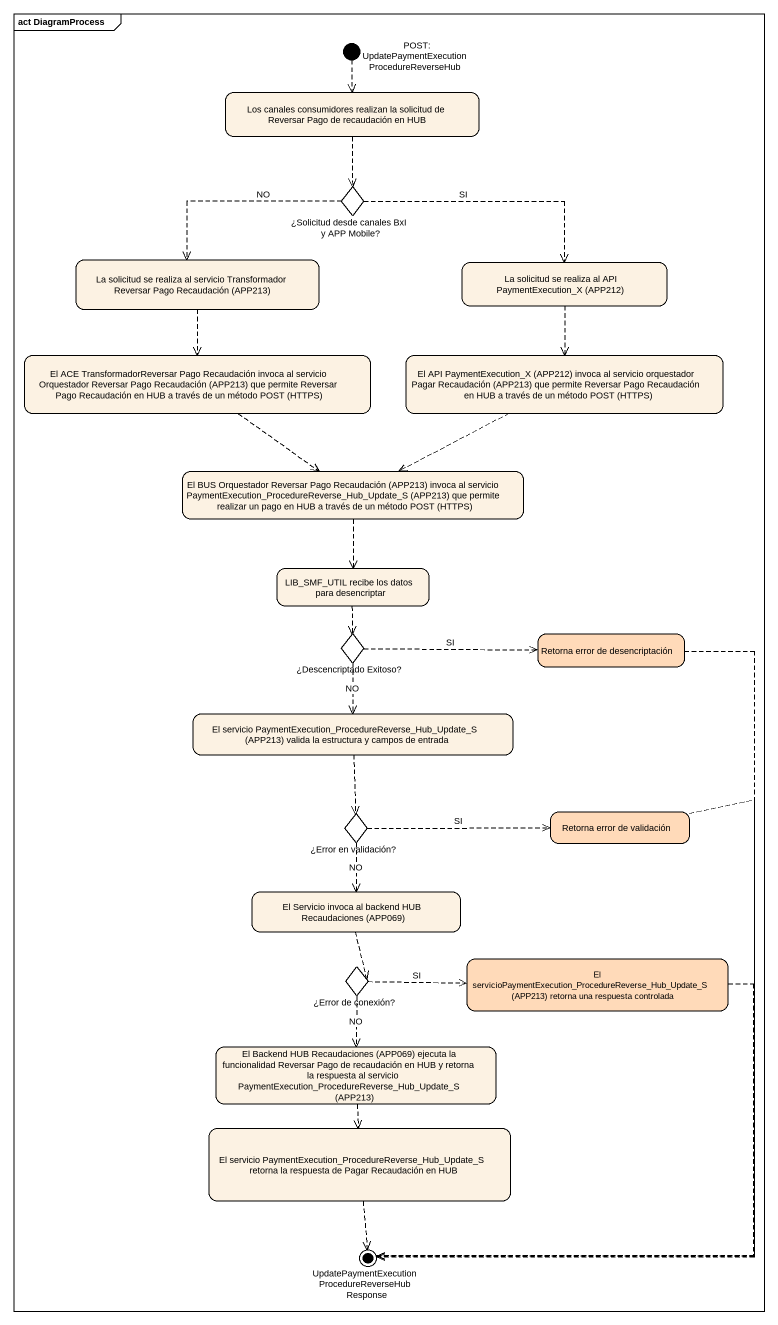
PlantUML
@startuml
mainframe act DiagramProcess
hide empty description
state "POST: UpdatePaymentExecutionProcedureReverseHub" as POST_UpdatePaymentExecutionP <<start>>
state "Los canales consumidores realizan la solicitud de Reversar Pago de recaudación en HUB" as Los_canales_consumidores
state "¿Solicitud desde canales BxI y APP Mobile?" as Solicitud_desde_canales_BxI <<choice>>
state "La solicitud se realiza al servicio Transformador Reversar Pago Recaudación (APP213)" as La_solicitud_se_realiza_al
state "La solicitud se realiza al API PaymentExecution_X (APP212)" as La_solicitud_se_realiza_al_2
state "El ACE TransformadorReversar Pago Recaudación invoca al servicio Orquestador Reversar Pago Recaudación (APP213) que permite Reversar Pago Recaudación en HUB a través de un método POST (HTTPS)" as El_ACE_TransformadorReversar
state "El API PaymentExecution_X (APP212) invoca al servicio orquestador Pagar Recaudación (APP213) que permite Reversar Pago Recaudación en HUB a través de un método POST (HTTPS)" as El_API_PaymentExecution_X
state "El BUS Orquestador Reversar Pago Recaudación (APP213) invoca al servicio PaymentExecution_ProcedureReverse_Hub_Update_S (APP213) que permite realizar un pago en HUB a través de un método POST (HTTPS)" as El_BUS_Orquestador_Reversar
state "LIB_SMF_UTIL recibe los datos para desencriptar" as LIB_SMF_UTIL_recibe_los
state "¿Descencriptado Exitoso?" as Descencriptado_Exitoso <<choice>>
state "Retorna error de desencriptación" as Retorna_error_de #FFDAB9
state "El servicio PaymentExecution_ProcedureReverse_Hub_Update_S (APP213) valida la estructura y campos de entrada" as El_servicio
state "¿Error en validación?" as Error_en_validación <<choice>>
state "Retorna error de validación" as Retorna_error_de_validación #FFDAB9
state "El Servicio invoca al backend HUB Recaudaciones (APP069)" as El_Servicio_invoca_al
state "¿Error de conexión?" as Error_de_conexión <<choice>>
state "El servicioPaymentExecution_ProcedureReverse_Hub_Update_S (APP213) retorna una respuesta controlada" as El_servicioPaymentExecution #FFDAB9
state "El Backend HUB Recaudaciones (APP069) ejecuta la funcionalidad Reversar Pago de recaudación en HUB y retorna la respuesta al servicio PaymentExecution_ProcedureReverse_Hub_Update_S (APP213)" as El_Backend_HUB
state "El servicio PaymentExecution_ProcedureReverse_Hub_Update_S retorna la respuesta de Pagar Recaudación en HUB" as El_servicio_2
state "UpdatePaymentExecutionProcedureReverseHubResponse" as UpdatePaymentExecutionProced <<end>>
POST_UpdatePaymentExecutionP -[dashed]-> Los_canales_consumidores
Los_canales_consumidores -[dashed]-> Solicitud_desde_canales_BxI
Solicitud_desde_canales_BxI -left[dashed]-> La_solicitud_se_realiza_al : NO
Solicitud_desde_canales_BxI -right[dashed]-> La_solicitud_se_realiza_al_2 : SI
La_solicitud_se_realiza_al -[dashed]-> El_ACE_TransformadorReversar
La_solicitud_se_realiza_al_2 -[dashed]-> El_API_PaymentExecution_X
El_ACE_TransformadorReversar -[dashed]-> El_BUS_Orquestador_Reversar
El_API_PaymentExecution_X -left[dashed]-> El_BUS_Orquestador_Reversar
El_BUS_Orquestador_Reversar -[dashed]-> LIB_SMF_UTIL_recibe_los
LIB_SMF_UTIL_recibe_los -[dashed]-> Descencriptado_Exitoso
Descencriptado_Exitoso -right[dashed]-> Retorna_error_de : SI
Descencriptado_Exitoso -[dashed]-> El_servicio : NO
Retorna_error_de -[dashed]-> UpdatePaymentExecutionProced
El_servicio -[dashed]-> Error_en_validación
Error_en_validación -right[dashed]-> Retorna_error_de_validación : SI
Error_en_validación -[dashed]-> El_Servicio_invoca_al : NO
Retorna_error_de_validación -[dashed]-> UpdatePaymentExecutionProced
El_Servicio_invoca_al -[dashed]-> Error_de_conexión
Error_de_conexión -right[dashed]-> El_servicioPaymentExecution : SI
Error_de_conexión -[dashed]-> El_Backend_HUB : NO
El_servicioPaymentExecution -[dashed]-> UpdatePaymentExecutionProced
El_Backend_HUB -[dashed]-> El_servicio_2
El_servicio_2 -[dashed]-> UpdatePaymentExecutionProced
@enduml
